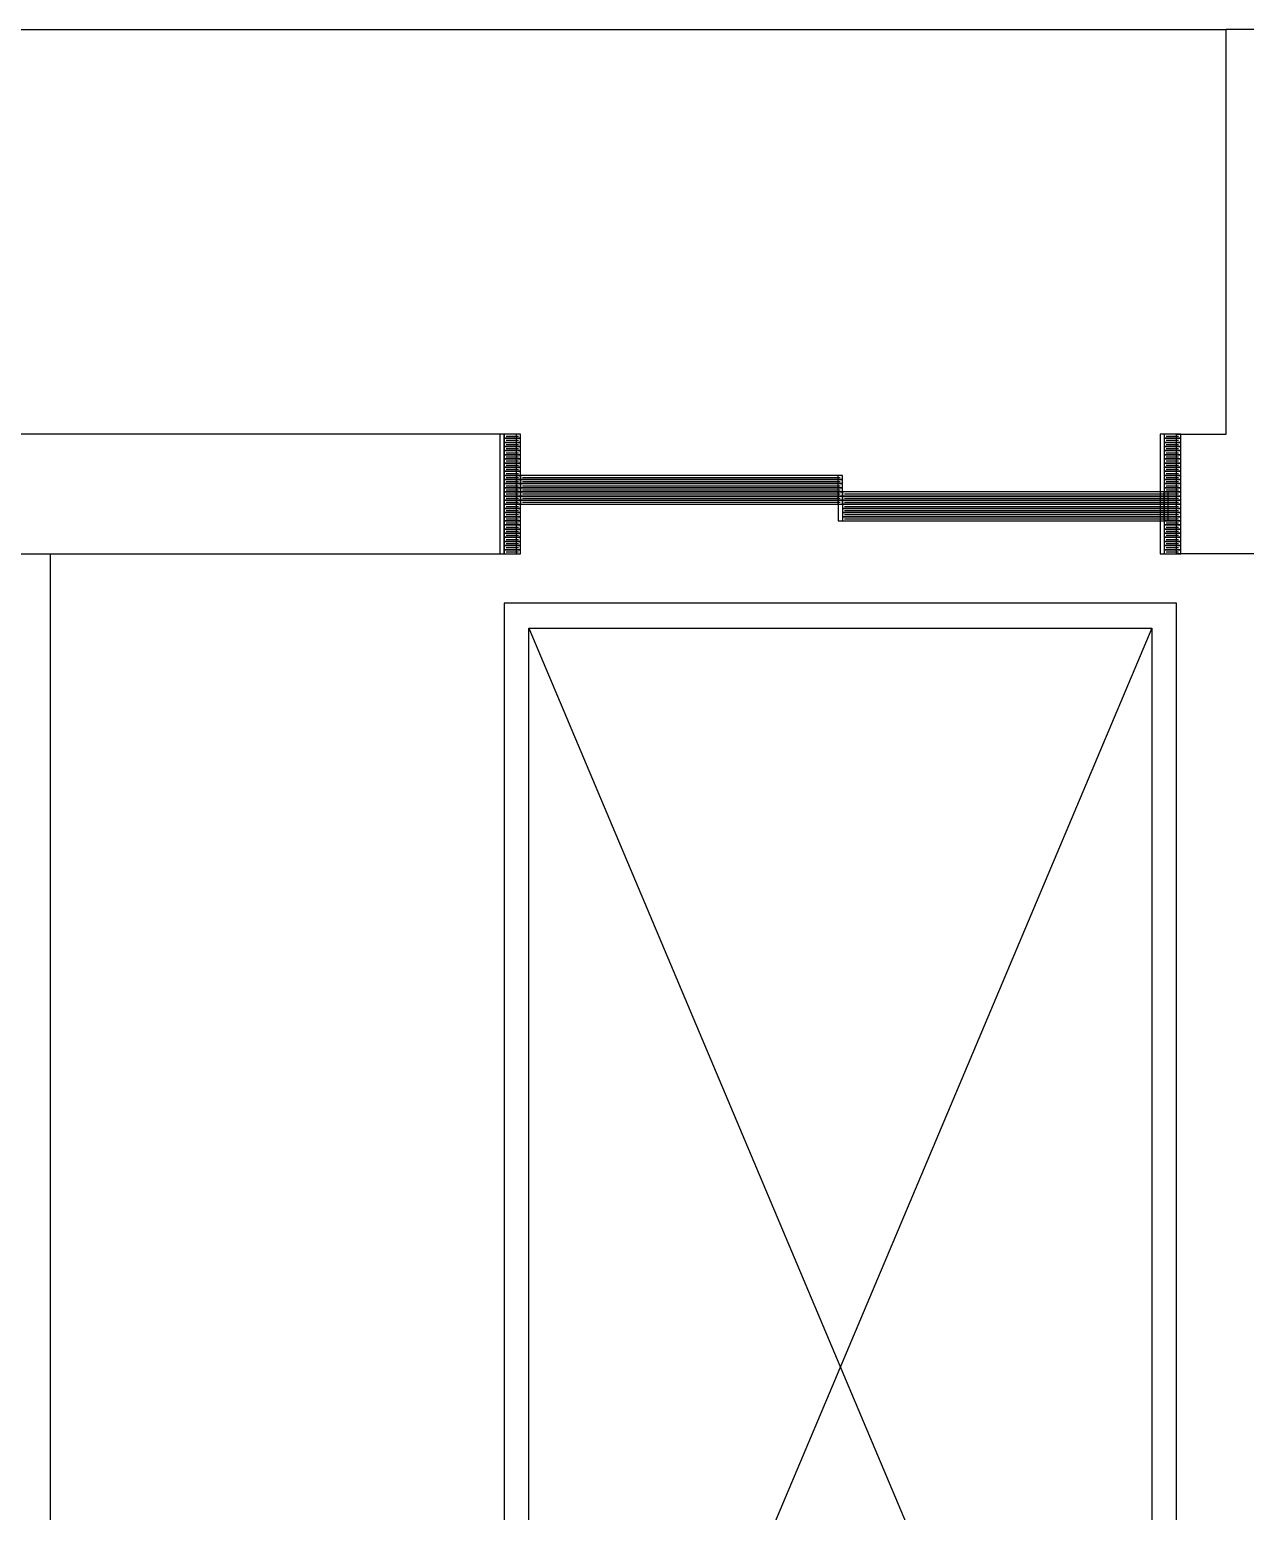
# Model space of a CAD drawing. Header units: millimetres. Extents: x 32 to 412, y 50 to 564.
# Drawn here: x 260.51 to 285.48, y 221.84 to 252.26 of the extents above; entities that cross this region are included whole.
import ezdxf

# ---------------------------------------------------------------- set-up
doc = ezdxf.new("R2010")
doc.units = ezdxf.units.MM
doc.layers.add('lease-plan', color=7, linetype='CONTINUOUS')

msp = doc.modelspace()

# ---------------------------------------------------------------- linework, layer by layer
at = {"layer": 'lease-plan', "color": 7}
for points in [[(240.678, 252.26), (285.085, 252.26)], [(288.559, 252.26), (285.085, 252.26)], [(285.085, 243.955), (285.085, 252.26)], [(270.254, 241.498), (270.254, 243.955), (259.576, 243.955)], [(270.17, 241.498), (270.509, 241.498), (270.509, 243.955), (270.17, 243.955), (270.17, 241.498), (270.17, 241.498), (270.509, 241.498), (270.509, 243.955), (270.17, 243.955), (270.17, 241.498), (270.17, 241.498)], [(270.254, 243.87), (270.593, 243.87), (270.593, 243.955), (270.254, 243.955), (270.254, 243.87), (270.254, 243.87)], [(270.254, 243.786), (270.593, 243.786), (270.593, 243.87), (270.254, 243.87), (270.254, 243.786), (270.254, 243.786)], [(270.254, 243.701), (270.593, 243.701), (270.593, 243.786), (270.254, 243.786), (270.254, 243.701), (270.254, 243.701)], [(270.254, 243.616), (270.593, 243.616), (270.593, 243.701), (270.254, 243.701), (270.254, 243.616), (270.254, 243.616)], [(270.297, 243.913), (270.551, 243.913)], [(270.297, 243.828), (270.551, 243.828)], [(270.297, 243.743), (270.551, 243.743)], [(283.729, 241.498), (284.068, 241.498), (284.068, 243.955), (283.729, 243.955), (283.729, 241.498), (283.729, 241.498), (284.068, 241.498), (284.068, 243.955), (283.729, 243.955), (283.729, 241.498), (283.729, 241.498)], [(283.814, 243.87), (284.153, 243.87), (284.153, 243.955), (283.814, 243.955), (283.814, 243.87), (283.814, 243.87)], [(283.814, 243.786), (284.153, 243.786), (284.153, 243.87), (283.814, 243.87), (283.814, 243.786), (283.814, 243.786)], [(283.814, 243.701), (284.153, 243.701), (284.153, 243.786), (283.814, 243.786), (283.814, 243.701), (283.814, 243.701)], [(283.814, 243.616), (284.153, 243.616), (284.153, 243.701), (283.814, 243.701), (283.814, 243.616), (283.814, 243.616)], [(283.856, 243.913), (284.11, 243.913)], [(283.856, 243.828), (284.11, 243.828)], [(283.856, 243.743), (284.11, 243.743)], [(284.068, 243.955), (285.085, 243.955)], [(287.627, 241.498), (284.068, 241.498), (284.068, 243.955)], [(270.254, 243.531), (270.593, 243.531), (270.593, 243.616), (270.254, 243.616), (270.254, 243.531), (270.254, 243.531)], [(270.254, 243.447), (270.593, 243.447), (270.593, 243.531), (270.254, 243.531), (270.254, 243.447), (270.254, 243.447)], [(270.254, 243.362), (270.593, 243.362), (270.593, 243.447), (270.254, 243.447), (270.254, 243.362), (270.254, 243.362)], [(270.297, 243.659), (270.551, 243.659)], [(270.297, 243.574), (270.551, 243.574)], [(270.297, 243.489), (270.551, 243.489)], [(270.297, 243.404), (270.551, 243.404)], [(283.814, 243.531), (284.153, 243.531), (284.153, 243.616), (283.814, 243.616), (283.814, 243.531), (283.814, 243.531)], [(283.814, 243.447), (284.153, 243.447), (284.153, 243.531), (283.814, 243.531), (283.814, 243.447), (283.814, 243.447)], [(283.814, 243.362), (284.153, 243.362), (284.153, 243.447), (283.814, 243.447), (283.814, 243.362), (283.814, 243.362)], [(283.856, 243.659), (284.11, 243.659)], [(283.856, 243.574), (284.11, 243.574)], [(283.856, 243.489), (284.11, 243.489)], [(283.856, 243.404), (284.11, 243.404)], [(270.254, 243.277), (270.593, 243.277), (270.593, 243.362), (270.254, 243.362), (270.254, 243.277), (270.254, 243.277)], [(270.254, 243.192), (270.593, 243.192), (270.593, 243.277), (270.254, 243.277), (270.254, 243.192), (270.254, 243.192)], [(270.254, 243.108), (270.593, 243.108), (270.593, 243.192), (270.254, 243.192), (270.254, 243.108), (270.254, 243.108)], [(270.254, 243.023), (270.593, 243.023), (270.593, 243.108), (270.254, 243.108), (270.254, 243.023), (270.254, 243.023)], [(270.297, 243.32), (270.551, 243.32)], [(270.297, 243.235), (270.551, 243.235)], [(270.297, 243.15), (270.551, 243.15)], [(270.509, 242.515), (277.119, 242.515), (277.119, 243.108), (270.509, 243.108), (270.509, 242.515), (270.509, 242.515), (277.119, 242.515), (277.119, 243.108), (270.509, 243.108), (270.509, 242.515), (270.509, 242.515)], [(270.593, 243.023), (277.204, 243.023), (277.204, 243.108), (270.593, 243.108), (270.593, 243.023), (270.593, 243.023)], [(283.814, 243.277), (284.153, 243.277), (284.153, 243.362), (283.814, 243.362), (283.814, 243.277), (283.814, 243.277)], [(283.814, 243.192), (284.153, 243.192), (284.153, 243.277), (283.814, 243.277), (283.814, 243.192), (283.814, 243.192)], [(283.814, 243.108), (284.153, 243.108), (284.153, 243.192), (283.814, 243.192), (283.814, 243.108), (283.814, 243.108)], [(283.814, 243.023), (284.153, 243.023), (284.153, 243.108), (283.814, 243.108), (283.814, 243.023), (283.814, 243.023)], [(283.856, 243.32), (284.11, 243.32)], [(283.856, 243.235), (284.11, 243.235)], [(283.856, 243.15), (284.11, 243.15)], [(270.254, 242.938), (270.593, 242.938), (270.593, 243.023), (270.254, 243.023), (270.254, 242.938), (270.254, 242.938)], [(270.254, 242.853), (270.593, 242.853), (270.593, 242.938), (270.254, 242.938), (270.254, 242.853), (270.254, 242.853)], [(270.254, 242.769), (270.593, 242.769), (270.593, 242.853), (270.254, 242.853), (270.254, 242.769), (270.254, 242.769)], [(270.297, 243.065), (270.551, 243.065)], [(270.297, 242.981), (270.551, 242.981)], [(270.297, 242.896), (270.551, 242.896)], [(270.297, 242.811), (270.551, 242.811)], [(270.593, 242.938), (277.204, 242.938), (277.204, 243.023), (270.593, 243.023), (270.593, 242.938), (270.593, 242.938)], [(270.593, 242.853), (277.204, 242.853), (277.204, 242.938), (270.593, 242.938), (270.593, 242.853), (270.593, 242.853)], [(270.593, 242.769), (277.204, 242.769), (277.204, 242.853), (270.593, 242.853), (270.593, 242.769), (270.593, 242.769)], [(270.635, 243.065), (277.16, 243.065)], [(270.635, 242.981), (277.16, 242.981)], [(270.635, 242.896), (277.16, 242.896)], [(270.635, 242.811), (277.16, 242.811)], [(283.814, 242.938), (284.153, 242.938), (284.153, 243.023), (283.814, 243.023), (283.814, 242.938), (283.814, 242.938)], [(283.814, 242.853), (284.153, 242.853), (284.153, 242.938), (283.814, 242.938), (283.814, 242.853), (283.814, 242.853)], [(283.814, 242.769), (284.153, 242.769), (284.153, 242.853), (283.814, 242.853), (283.814, 242.769), (283.814, 242.769)], [(283.856, 243.065), (284.11, 243.065)], [(283.856, 242.981), (284.11, 242.981)], [(283.856, 242.896), (284.11, 242.896)], [(283.856, 242.811), (284.11, 242.811)], [(270.254, 242.684), (270.593, 242.684), (270.593, 242.769), (270.254, 242.769), (270.254, 242.684), (270.254, 242.684)], [(270.254, 242.599), (270.593, 242.599), (270.593, 242.684), (270.254, 242.684), (270.254, 242.599), (270.254, 242.599)], [(270.254, 242.515), (270.593, 242.515), (270.593, 242.599), (270.254, 242.599), (270.254, 242.515), (270.254, 242.515)], [(270.254, 242.43), (270.593, 242.43), (270.593, 242.515), (270.254, 242.515), (270.254, 242.43), (270.254, 242.43)], [(270.297, 242.726), (270.551, 242.726)], [(270.297, 242.642), (270.551, 242.642)], [(270.297, 242.557), (270.551, 242.557)], [(270.593, 242.684), (277.204, 242.684), (277.204, 242.769), (270.593, 242.769), (270.593, 242.684), (270.593, 242.684)], [(270.593, 242.599), (277.204, 242.599), (277.204, 242.684), (270.593, 242.684), (270.593, 242.599), (270.593, 242.599)], [(270.593, 242.515), (277.204, 242.515), (277.204, 242.599), (270.593, 242.599), (270.593, 242.515), (270.593, 242.515)], [(270.635, 242.726), (277.16, 242.726)], [(270.635, 242.642), (277.16, 242.642)], [(270.635, 242.557), (277.16, 242.557)], [(277.119, 242.176), (283.814, 242.176), (283.814, 242.769), (277.119, 242.769), (277.119, 242.176), (277.119, 242.176), (283.814, 242.176), (283.814, 242.769), (277.119, 242.769), (277.119, 242.176), (277.119, 242.176)], [(277.204, 242.684), (283.898, 242.684), (283.898, 242.769), (277.204, 242.769), (277.204, 242.684), (277.204, 242.684)], [(277.204, 242.599), (283.898, 242.599), (283.898, 242.684), (277.204, 242.684), (277.204, 242.599), (277.204, 242.599)], [(277.204, 242.515), (283.898, 242.515), (283.898, 242.599), (277.204, 242.599), (277.204, 242.515), (277.204, 242.515)], [(277.204, 242.43), (283.898, 242.43), (283.898, 242.515), (277.204, 242.515), (277.204, 242.43), (277.204, 242.43)], [(277.246, 242.726), (283.856, 242.726)], [(277.246, 242.642), (283.856, 242.642)], [(277.246, 242.557), (283.856, 242.557)], [(283.814, 242.684), (284.153, 242.684), (284.153, 242.769), (283.814, 242.769), (283.814, 242.684), (283.814, 242.684)], [(283.814, 242.599), (284.153, 242.599), (284.153, 242.684), (283.814, 242.684), (283.814, 242.599), (283.814, 242.599)], [(283.814, 242.515), (284.153, 242.515), (284.153, 242.599), (283.814, 242.599), (283.814, 242.515), (283.814, 242.515)], [(283.814, 242.43), (284.153, 242.43), (284.153, 242.515), (283.814, 242.515), (283.814, 242.43), (283.814, 242.43)], [(283.856, 242.726), (284.11, 242.726)], [(283.856, 242.642), (284.11, 242.642)], [(283.856, 242.557), (284.11, 242.557)], [(270.254, 242.345), (270.593, 242.345), (270.593, 242.43), (270.254, 242.43), (270.254, 242.345), (270.254, 242.345)], [(270.254, 242.26), (270.593, 242.26), (270.593, 242.345), (270.254, 242.345), (270.254, 242.26), (270.254, 242.26)], [(270.254, 242.176), (270.593, 242.176), (270.593, 242.26), (270.254, 242.26), (270.254, 242.176), (270.254, 242.176)], [(270.254, 242.091), (270.593, 242.091), (270.593, 242.176), (270.254, 242.176), (270.254, 242.091), (270.254, 242.091)], [(270.297, 242.472), (270.551, 242.472)], [(270.297, 242.387), (270.551, 242.387)], [(270.297, 242.303), (270.551, 242.303)], [(270.297, 242.218), (270.551, 242.218)], [(277.204, 242.345), (283.898, 242.345), (283.898, 242.43), (277.204, 242.43), (277.204, 242.345), (277.204, 242.345)], [(277.204, 242.26), (283.898, 242.26), (283.898, 242.345), (277.204, 242.345), (277.204, 242.26), (277.204, 242.26)], [(277.204, 242.176), (283.898, 242.176), (283.898, 242.26), (277.204, 242.26), (277.204, 242.176), (277.204, 242.176)], [(277.246, 242.472), (283.856, 242.472)], [(277.246, 242.387), (283.856, 242.387)], [(277.246, 242.303), (283.856, 242.303)], [(277.246, 242.218), (283.856, 242.218)], [(283.814, 242.345), (284.153, 242.345), (284.153, 242.43), (283.814, 242.43), (283.814, 242.345), (283.814, 242.345)], [(283.814, 242.26), (284.153, 242.26), (284.153, 242.345), (283.814, 242.345), (283.814, 242.26), (283.814, 242.26)], [(283.814, 242.176), (284.153, 242.176), (284.153, 242.26), (283.814, 242.26), (283.814, 242.176), (283.814, 242.176)], [(283.814, 242.091), (284.153, 242.091), (284.153, 242.176), (283.814, 242.176), (283.814, 242.091), (283.814, 242.091)], [(283.856, 242.472), (284.11, 242.472)], [(283.856, 242.387), (284.11, 242.387)], [(283.856, 242.303), (284.11, 242.303)], [(283.856, 242.218), (284.11, 242.218)], [(270.254, 242.006), (270.593, 242.006), (270.593, 242.091), (270.254, 242.091), (270.254, 242.006), (270.254, 242.006)], [(270.254, 241.921), (270.593, 241.921), (270.593, 242.006), (270.254, 242.006), (270.254, 241.921), (270.254, 241.921)], [(270.254, 241.837), (270.593, 241.837), (270.593, 241.921), (270.254, 241.921), (270.254, 241.837), (270.254, 241.837)], [(270.297, 242.133), (270.551, 242.133)], [(270.297, 242.048), (270.551, 242.048)], [(270.297, 241.964), (270.551, 241.964)], [(270.297, 241.879), (270.551, 241.879)], [(283.814, 242.006), (284.153, 242.006), (284.153, 242.091), (283.814, 242.091), (283.814, 242.006), (283.814, 242.006)], [(283.814, 241.921), (284.153, 241.921), (284.153, 242.006), (283.814, 242.006), (283.814, 241.921), (283.814, 241.921)], [(283.814, 241.837), (284.153, 241.837), (284.153, 241.921), (283.814, 241.921), (283.814, 241.837), (283.814, 241.837)], [(283.856, 242.133), (284.11, 242.133)], [(283.856, 242.048), (284.11, 242.048)], [(283.856, 241.964), (284.11, 241.964)], [(283.856, 241.879), (284.11, 241.879)], [(270.254, 241.752), (270.593, 241.752), (270.593, 241.837), (270.254, 241.837), (270.254, 241.752), (270.254, 241.752)], [(270.254, 241.667), (270.593, 241.667), (270.593, 241.752), (270.254, 241.752), (270.254, 241.667), (270.254, 241.667)], [(270.254, 241.582), (270.593, 241.582), (270.593, 241.667), (270.254, 241.667), (270.254, 241.582), (270.254, 241.582)], [(270.254, 241.498), (270.593, 241.498), (270.593, 241.582), (270.254, 241.582), (270.254, 241.498), (270.254, 241.498)], [(270.297, 241.794), (270.551, 241.794)], [(270.297, 241.709), (270.551, 241.709)], [(270.297, 241.625), (270.551, 241.625)], [(283.814, 241.752), (284.153, 241.752), (284.153, 241.837), (283.814, 241.837), (283.814, 241.752), (283.814, 241.752)], [(283.814, 241.667), (284.153, 241.667), (284.153, 241.752), (283.814, 241.752), (283.814, 241.667), (283.814, 241.667)], [(283.814, 241.582), (284.153, 241.582), (284.153, 241.667), (283.814, 241.667), (283.814, 241.582), (283.814, 241.582)], [(283.814, 241.498), (284.153, 241.498), (284.153, 241.582), (283.814, 241.582), (283.814, 241.498), (283.814, 241.498)], [(283.856, 241.794), (284.11, 241.794)], [(283.856, 241.709), (284.11, 241.709)], [(283.856, 241.625), (284.11, 241.625)], [(259.576, 241.498), (270.254, 241.498)], [(260.932, 241.498), (260.932, 208.192)], [(270.297, 241.54), (270.551, 241.54)], [(283.856, 241.54), (284.11, 241.54)], [(270.254, 209.209), (284.068, 209.209), (284.068, 240.481), (270.254, 240.481), (270.254, 209.209), (270.254, 209.209)], [(283.559, 239.972), (283.559, 209.633), (270.763, 209.633), (270.763, 239.972), (283.559, 239.972), (270.763, 209.633)], [(270.763, 239.972), (283.559, 209.633)]]:
    msp.add_lwpolyline(points, dxfattribs=at)

doc.saveas('drawing.dxf')
